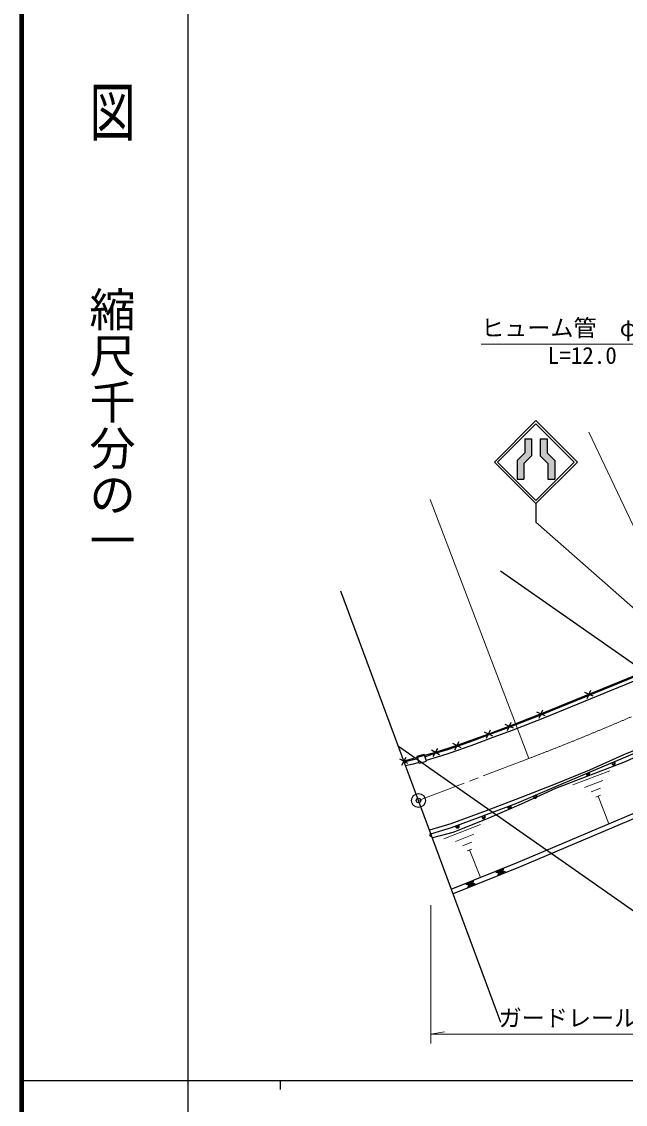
# Model space of a CAD drawing. Units: millimetres, scale not verified. Extents: x 40000 to 680000, y 20000 to 380000.
# Drawn here: x 40000 to 105378, y 202409 to 319678 of the extents above; entities that cross this region are included whole.
import ezdxf
from ezdxf.enums import TextEntityAlignment as Align

# ---------------------------------------------------------------- set-up
doc = ezdxf.new("R2010")
doc.units = ezdxf.units.MM
doc.header["$LTSCALE"] = 1000
doc.header["$PDMODE"] = 32
doc.header["$PDSIZE"] = 500
doc.linetypes.add('CHAIN', pattern=[18.5, 12, -1.5, 3.5, -1.5])
for name, color, linetype, lineweight in [('M-BGD', 7, 'Continuous', 25), ('M-BMK', 2, 'CHAIN', 13), ('M-BMK-OTRS', 5, 'Continuous', 25), ('M-BMK-SRVR', 3, 'Continuous', 25), ('M-STR-HTXT', 7, 'Continuous', 13), ('M-STR-STRC', 7, 'Continuous', 25), ('M-TTL', 2, 'Continuous', 140), ('M-TTL-BAND', 7, 'Continuous', 25)]:
    doc.layers.add(name, color=color, linetype=linetype, lineweight=lineweight)
doc.layers.add('M-OTRS', color=6, linetype='Continuous')
doc.styles.add('@ＭＳ ゴシック', font='')
doc.styles.add('ＭＳ ゴシック', font='')
doc.styles.get('@ＭＳ ゴシック').set_extended_font_data('@MS Gothic')
doc.styles.get('ＭＳ ゴシック').set_extended_font_data('MS Gothic')

msp = doc.modelspace()

# ---------------------------------------------------------------- hatches: boundary and pattern name
at = {"layer": 'M-STR-STRC'}
for points in [[(94483, 272966), (94483, 274477), (95233, 274477), (95233, 272655), (94400, 271822), (94400, 270114), (93650, 270114), (93650, 272133)], [(96150, 274477), (96900, 274477), (96900, 272966), (97733, 272133), (97733, 270114), (96983, 270114), (96983, 271822), (96150, 272655)]]:
    msp.add_hatch(color=256, dxfattribs=at).paths.add_polyline_path(points)

# ---------------------------------------------------------------- linework, layer by layer
at = {"layer": 'M-BGD'}
for p, q in [((130029, 233457), (91875, 260154)), ((101906, 246618), (100984, 247005)), ((101251, 246350), (101638, 247272)), ((96049, 244232), (96454, 245147)), ((96709, 244487), (95795, 244892)), ((90350, 242055), (90772, 242962)), ((93274, 243159), (92362, 243569)), ((92613, 242908), (93023, 243820)), ((86906, 240815), (87365, 241704)), ((91014, 242297), (90108, 242719)), ((108759, 241720), (105096, 240214)), ((110638, 241972), (105351, 239502)), ((106735, 223016), (80814, 241154)), ((85263, 240280), (84391, 240770)), ((84582, 240090), (85072, 240961)), ((87580, 241030), (86692, 241489)), ((81838, 239321), (80967, 239812)), ((81157, 239131), (81647, 240002)), ((83067, 239350), (82839, 240117)), ((82848, 240120), (83593, 240341)), ((83067, 239350), (83834, 239578)), ((83834, 239578), (83593, 240341)), ((105351, 239502), (97804, 236623)), ((105096, 240214), (101482, 238616)), ((101482, 238616), (97776, 237072)), ((97776, 237072), (93985, 235595)), ((97804, 236623), (94089, 234910)), ((93985, 235595), (90323, 234204)), ((94089, 234910), (90413, 233327)), ((90323, 234204), (86476, 232790)), ((86476, 232790), (84171, 232101)), ((90413, 233327), (86679, 231859)), ((86679, 231859), (84481, 231265)), ((86522, 225713), (93763, 228629)), ((93977, 228123), (86736, 225206))]:
    msp.add_line(p, q, dxfattribs=at)
for points in [[(106638, 248933), (96252, 244689), (92818, 243364), (90561, 242508), (87136, 241260), (84827, 240525), (81402, 239566)], [(106676, 248840), (96289, 244597), (92854, 243271), (90596, 242415), (88886, 241785), (87168, 241165), (86013, 240787), (84857, 240430), (83682, 240057)], [(106845, 248456), (96444, 244206), (93004, 242878), (90743, 242021), (89030, 241391), (87305, 240768), (86141, 240386), (84983, 240029), (83809, 239657)], [(93763, 228629), (124318, 241555), (130215, 244050)], [(130438, 243547), (124614, 241083), (93977, 228123)], [(82921, 239841), (82285, 239672), (81437, 239472)], [(83041, 239438), (82387, 239265), (81585, 239075)]]:
    msp.add_lwpolyline(points, dxfattribs=at)
for centre, radius, start, end in [((91666, 228072), 567, 230.00741, 353.86243), ((91666, 228072), 453, 237.9668, 345.90304), ((92080, 227071), 567, 50.00741, 173.86243), ((91666, 228072), 340, 253.59217, 330.27767), ((92080, 227071), 453, 57.9668, 165.90304), ((88419, 226765), 567, 230.00741, 353.86243), ((88419, 226765), 453, 237.9668, 345.90304), ((88833, 225763), 567, 50.00741, 173.86243), ((88419, 226765), 340, 253.59217, 330.27767), ((92080, 227071), 340, 73.59217, 150.27767), ((88833, 225763), 453, 57.9668, 165.90304), ((88833, 225763), 340, 73.59217, 150.27767)]:
    msp.add_arc(centre, radius, start, end, dxfattribs=at)
at = {"layer": 'M-BMK'}
for p, q in [((89985, 237987), (94936, 239875)), ((82979, 235315), (87930, 237203)), ((88490, 237417), (89424, 237773))]:
    msp.add_line(p, q, dxfattribs=at)
msp.add_arc((-1279, 492150), 270000, 290.87625, 295.33351, dxfattribs=at)
at = {"layer": 'M-BMK-OTRS'}
msp.add_line((91900, 211257), (74565, 258004), dxfattribs=at)
at = {"layer": 'M-BMK-SRVR'}
msp.add_circle((82979, 235315), 750, dxfattribs=at)
at = {"layer": 'M-OTRS'}
msp.add_point((82979, 235315), dxfattribs=at)
at = {"layer": 'M-STR-HTXT'}
for p, q in [((114250, 248115), (101414, 275230)), ((94936, 239875), (84245, 267905)), ((111053, 251928), (95692, 265477)), ((99686, 237020), (103683, 238545)), ((100939, 236735), (102938, 237497)), ((101693, 236259), (102692, 236641)), ((102197, 235689), (102697, 235879)), ((102447, 235784), (103590, 232786)), ((85734, 231155), (89698, 232728)), ((86987, 230887), (88969, 231674)), ((87745, 230423), (88736, 230817)), ((88255, 229861), (88750, 230058)), ((88503, 229959), (89682, 226986)), ((84310, 209000), (84310, 224000)), ((84310, 210000), (85810, 210250)), ((84310, 210000), (123989, 210000))]:
    msp.add_line(p, q, dxfattribs=at)
msp.add_lwpolyline([(117448, 271530), (111014, 284744), (89764, 284744)], dxfattribs=at)
at = {"layer": 'M-STR-STRC'}
for p, q in [((91192, 271978), (95692, 276478)), ((91546, 271978), (95692, 276124)), ((100193, 271977), (95692, 276478)), ((99839, 271977), (95692, 276124)), ((94483, 274477), (94483, 272966)), ((94483, 274477), (95233, 274477)), ((95233, 274477), (95233, 272655)), ((96150, 274477), (96150, 272655)), ((96150, 274477), (96900, 274477)), ((96900, 274477), (96900, 272966)), ((93650, 272133), (94483, 272966)), ((93650, 272133), (93650, 270114)), ((94400, 271822), (95233, 272655)), ((96983, 271822), (96150, 272655)), ((97733, 272133), (96900, 272966)), ((97733, 272133), (97733, 270114)), ((91192, 271978), (95692, 267477)), ((91546, 271978), (95692, 267831)), ((94400, 271822), (94400, 270114)), ((95692, 267831), (99839, 271977)), ((95693, 267477), (100193, 271977)), ((96983, 271822), (96983, 270114)), ((93650, 270114), (94400, 270114)), ((96983, 270114), (97733, 270114)), ((95692, 267477), (95692, 265477))]:
    msp.add_line(p, q, dxfattribs=at)
msp.add_lwpolyline([(84310, 231726), (86555, 232404), (89762, 233577), (93631, 235035), (98423, 237093), (101496, 238379), (105186, 239943), (108889, 241531), (110449, 242233), (116230, 244808), (123927, 248258)], dxfattribs=at)
for centre in [(104099, 239360), (104099, 239360), (104099, 239360), (101336, 238190), (101336, 238190), (101336, 238190), (95610, 235762), (95610, 235762), (95610, 235762), (92834, 234614), (92834, 234614), (92834, 234614), (90026, 233556), (90026, 233556), (90026, 233556), (87208, 232523), (87208, 232523), (87208, 232523)]:
    msp.add_circle(centre, 100, dxfattribs=at)
for centre, radius, start, end in [((104099, 239360), 188, 166.10494, 59.84473), ((104099, 239360), 150, 154.38446, 71.56521), ((104099, 239360), 112, 112.97485, 112.97482), ((101336, 238190), 188, 165.83206, 59.57186), ((101336, 238190), 150, 154.11158, 71.29234), ((101336, 238190), 112, 112.70198, 112.70194), ((95610, 235762), 188, 166.38232, 60.12212), ((95610, 235762), 150, 154.66184, 71.8426), ((95610, 235762), 112, 113.25223, 113.25221), ((92834, 234614), 188, 163.77559, 57.51538), ((92834, 234614), 150, 152.05511, 69.23586), ((92834, 234614), 112, 110.6455, 110.64547), ((90026, 233556), 188, 163.77559, 57.51538), ((90026, 233556), 150, 152.05511, 69.23586), ((90026, 233556), 112, 110.64549, 110.64548), ((87208, 232523), 188, 163.21166, 56.95146), ((87208, 232523), 150, 151.49118, 68.67194), ((87208, 232523), 112, 110.08157, 110.08154), ((84353, 231582), 150, 106.80782, 286.80782)]:
    msp.add_arc(centre, radius, start, end, dxfattribs=at)
at = {"layer": 'M-TTL'}
msp.add_line((40000, 380000), (40000, 20000), dxfattribs=at)
at = {"layer": 'M-TTL-BAND'}
for p, q in [((58000, 370000), (58000, 20000)), ((40000, 205000), (579000, 205000)), ((68000, 205000), (68000, 204000))]:
    msp.add_line(p, q, dxfattribs=at)

# ---------------------------------------------------------------- texts
at = {"layer": 'M-STR-HTXT', "style": 'ＭＳ ゴシック'}
msp.add_text('ヒューム管\u3000φ600', height=1833, dxfattribs=at).set_placement((89764, 285044), align=Align.BOTTOM_LEFT)
msp.add_text('L=12.0', height=1833, dxfattribs=at).set_placement((100715, 284444), align=Align.TOP_CENTER)
msp.add_text('ガードレール\u3000L=43.0', height=1833, dxfattribs=at).set_placement((104149, 210300), align=Align.BOTTOM_CENTER)
at = {"layer": 'M-TTL-BAND', "style": '@ＭＳ ゴシック', "width": 1.4}
msp.add_text('平  面  図', height=3666, rotation=270, dxfattribs=at).set_placement((49777, 306475), align=Align.MIDDLE_RIGHT)
at = {"layer": 'M-TTL-BAND', "style": '@ＭＳ ゴシック'}
msp.add_text('縮尺千分の一', height=3666, rotation=270, dxfattribs=at).set_placement((49777, 261030), align=Align.MIDDLE_RIGHT)

doc.saveas('drawing.dxf')
